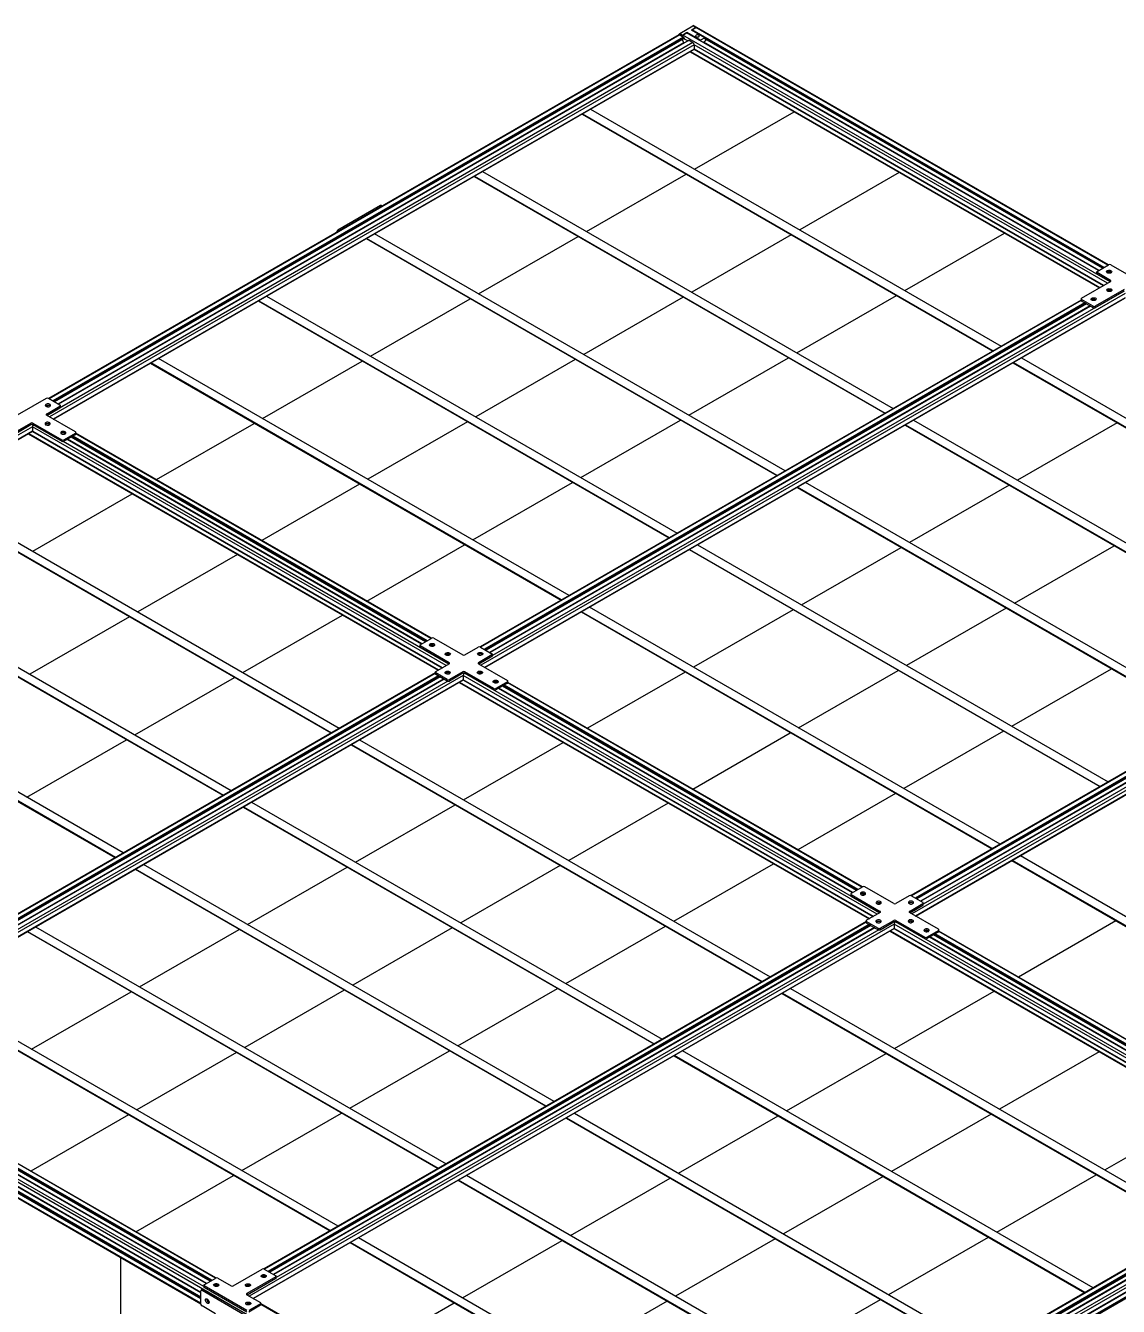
# Model space of a CAD drawing. Header units: millimetres. Extents: x 0 to 1189, y 0 to 841.
# Drawn here: x 697.5 to 844.5, y 277.8 to 450.1 of the extents above; entities that cross this region are included whole.
import ezdxf

# ---------------------------------------------------------------- set-up
doc = ezdxf.new("R2010")
doc.units = ezdxf.units.MM

msp = doc.modelspace()

# ---------------------------------------------------------------- linework, layer by layer
at = {"color": 7, "linetype": 'Continuous', "lineweight": 25}
for p, q in [((785.4908, 449.0578), (787.2586, 450.0784)), ((787.0676, 449.4946), (787.6687, 449.8416)), ((787.6687, 449.8416), (787.1666, 449.5518)), ((787.6687, 449.8416), (787.2586, 450.0784)), ((787.7937, 449.854), (787.3835, 450.0907)), ((843.1295, 417.9093), (787.7937, 449.854)), ((785.3658, 448.8661), (700.6001, 399.9319)), ((786.0848, 448.3639), (701.3946, 399.4733)), ((786.6687, 448.1036), (701.912, 399.1746)), ((786.7465, 448.124), (701.9332, 399.1624)), ((785.4908, 449.0578), (785.9009, 448.8211)), ((785.4908, 448.8537), (785.9928, 448.5639)), ((785.808, 448.2041), (786.0545, 447.7771)), ((785.9009, 448.8211), (786.5019, 449.1681)), ((786.403, 449.1109), (785.9009, 448.8211)), ((786.007, 448.5394), (786.007, 448.5068)), ((786.0211, 448.4823), (786.0706, 448.4537)), ((786.0848, 448.4292), (786.0848, 448.3639)), ((841.7965, 417.1397), (786.413, 449.1119)), ((786.4807, 449.0905), (786.4654, 449.0816)), ((841.8177, 417.1519), (786.4907, 449.0915)), ((786.5019, 449.1681), (786.5019, 449.085)), ((788.2839, 448.1394), (786.5019, 449.1681)), ((786.6787, 448.1026), (786.6941, 448.0938)), ((786.7565, 448.1231), (787.2586, 447.8332)), ((788.8495, 448.4659), (787.0676, 449.4946)), ((787.1383, 449.4701), (787.1242, 449.462)), ((787.1525, 449.5273), (787.1525, 449.4946)), ((788.8495, 448.4659), (788.2839, 448.1394)), ((788.2839, 448.1394), (788.2839, 448.0563)), ((788.6363, 447.8529), (788.9556, 448.0373)), ((788.8495, 448.3026), (788.8495, 448.4659)), ((842.335, 417.4506), (788.8495, 448.3271)), ((788.8708, 448.3149), (788.8495, 448.3026)), ((788.9556, 448.0373), (789.0546, 448.2087)), ((701.2167, 397.1676), (787.4312, 446.9381)), ((701.238, 397.1553), (787.3746, 446.881)), ((786.0545, 447.7771), (701.8878, 399.1886)), ((786.0545, 447.7771), (786.0788, 447.7631)), ((786.8755, 446.5928), (841.9319, 414.8095)), ((786.9462, 446.6337), (842.0026, 414.8503)), ((787.3788, 446.9079), (787.3788, 446.8901)), ((787.4141, 446.9283), (842.4917, 415.1326)), ((787.4341, 446.9413), (842.5129, 415.1449)), ((787.4353, 447.527), (787.4353, 446.9473)), ((841.8419, 417.1659), (788.6605, 447.8669)), ((772.3515, 438.2083), (827.5822, 406.3243)), ((772.4222, 438.2492), (827.6529, 406.3652)), ((773.4829, 438.8615), (828.7136, 406.9775)), ((787.4778, 430.7824), (800.8704, 438.5138)), ((757.8275, 429.8238), (813.0582, 397.9398)), ((757.8983, 429.8646), (813.129, 397.9806)), ((758.9589, 430.4769), (814.1896, 398.5929)), ((772.9538, 422.3979), (786.3464, 430.1293)), ((815.0125, 430.3497), (801.6199, 422.6183)), ((745.214, 425.8882), (739.4864, 422.5817)), ((745.4468, 425.8214), (745.314, 425.8981)), ((739.345, 422.3368), (739.345, 422.2989)), ((815.762, 414.4542), (829.1546, 422.1856)), ((743.3036, 421.4393), (798.5343, 389.5553)), ((798.605, 389.5961), (743.3743, 421.4801)), ((799.6656, 390.2084), (744.4349, 422.0924)), ((758.4298, 414.0134), (771.8224, 421.7447)), ((800.4885, 421.9652), (787.0959, 414.2338)), ((841.6068, 417.0302), (843.1624, 417.9282)), ((843.4453, 417.9282), (849.1728, 414.6218)), ((839.5208, 413.4176), (843.4099, 415.6627)), ((841.5482, 416.9485), (841.5482, 416.7444)), ((843.4099, 415.826), (841.6068, 416.8669)), ((841.6068, 416.8669), (841.6068, 416.6628)), ((843.3745, 415.6423), (841.6068, 416.6628)), ((843.4224, 416.8229), (843.1523, 416.9788)), ((729.911, 413.7079), (785.1417, 381.8239)), ((785.9646, 413.5807), (772.572, 405.8493)), ((801.2381, 406.0697), (814.6307, 413.8011)), ((845.2484, 414.6014), (841.3593, 412.3562)), ((845.2484, 414.3972), (841.3593, 412.1521)), ((843.3493, 414.5092), (843.0792, 414.3532)), ((728.7796, 413.0548), (784.0103, 381.1708)), ((728.8503, 413.0956), (784.081, 381.2116)), ((743.9059, 405.6289), (757.2984, 413.3602)), ((839.4622, 413.1825), (758.6251, 366.5162)), ((759.249, 363.7561), (845.3857, 413.4817)), ((759.2702, 363.7438), (845.3291, 413.4246)), ((840.1714, 412.6746), (759.4269, 366.0618)), ((840.6645, 412.3899), (759.92, 365.7771)), ((840.6888, 412.3759), (759.9443, 365.7631)), ((840.71, 412.3637), (759.9655, 365.7509)), ((839.4622, 413.3359), (839.4622, 413.1318)), ((841.0764, 412.3562), (839.5208, 413.2543)), ((839.5208, 413.2543), (839.5208, 413.0502)), ((841.0764, 412.1521), (839.5208, 413.0502)), ((841.228, 413.2846), (840.9578, 413.1286)), ((841.0764, 412.1521), (841.0764, 412.3562)), ((841.3593, 412.3562), (841.3593, 412.1521)), ((770.6177, 373.4394), (715.387, 405.3234)), ((729.3819, 397.2443), (742.7745, 404.9757)), ((771.4406, 405.1961), (758.048, 397.4648)), ((786.7141, 397.6852), (800.1067, 405.4166)), ((831.4374, 405.4051), (886.6681, 373.5211)), ((714.2556, 404.6703), (769.4863, 372.7863)), ((769.557, 372.8271), (714.3263, 404.7111)), ((830.306, 404.7519), (885.5367, 372.8679)), ((830.3767, 404.7927), (885.6074, 372.9087)), ((700.2844, 399.9509), (694.5569, 396.6445)), ((702.1229, 399.0529), (700.5673, 399.9509)), ((700.5774, 399.0015), (700.3072, 398.8456)), ((700.3198, 397.8487), (702.1229, 398.8896)), ((700.3552, 397.665), (702.1229, 398.6855)), ((702.1229, 398.6855), (702.1229, 398.8896)), ((702.1815, 398.7671), (702.1815, 398.9712)), ((696.3953, 395.5831), (698.1985, 396.6241)), ((696.3953, 395.379), (698.1985, 396.4199)), ((698.1985, 396.4199), (698.1985, 396.6241)), ((698.4813, 396.6241), (702.3704, 394.3789)), ((698.4813, 396.6241), (698.4813, 396.4199)), ((698.4813, 396.4199), (702.3704, 394.1748)), ((704.2089, 395.4403), (700.3198, 397.6854)), ((700.7254, 396.4143), (700.5166, 396.5349)), ((715.1292, 389.0165), (728.2505, 396.5912)), ((756.9166, 396.8116), (743.524, 389.0803)), ((772.1901, 389.3007), (785.5827, 397.0321)), ((815.782, 396.3674), (871.0127, 364.4834)), ((815.8527, 396.4082), (871.0834, 364.5242)), ((816.9134, 397.0205), (872.1441, 365.1365)), ((844.3009, 396.6728), (830.9083, 388.9415)), ((612.0884, 345.7149), (698.4119, 395.5484)), ((612.1096, 345.7026), (698.4318, 395.5354)), ((697.8507, 395.1999), (752.9849, 363.3717)), ((697.9215, 395.2408), (753.0556, 363.4125)), ((698.4106, 396.1342), (698.4106, 395.5544)), ((698.4147, 395.5453), (753.566, 363.7071)), ((698.4672, 395.515), (698.4672, 395.4972)), ((698.4713, 395.4881), (753.5448, 363.6949)), ((702.8467, 395.1897), (702.6379, 395.3103)), ((702.6532, 394.3789), (704.2089, 395.277)), ((702.6532, 394.1748), (704.2089, 395.0729)), ((751.3021, 367.217), (703.629, 394.7381)), ((704.2089, 395.0729), (704.2089, 395.277)), ((704.2674, 395.1545), (704.2674, 395.3586)), ((752.0966, 367.6757), (704.2674, 395.2869)), ((702.3704, 394.1748), (702.3704, 394.3789)), ((702.6532, 394.3789), (702.6532, 394.1748)), ((750.7635, 366.9061), (703.0904, 394.4272)), ((750.7847, 366.9183), (703.1116, 394.4394)), ((750.809, 366.9323), (703.1359, 394.4534)), ((742.3926, 388.4271), (729.2714, 380.8524)), ((757.6662, 380.9162), (771.0587, 388.6476)), ((801.258, 387.9829), (856.4887, 356.0989)), ((856.5595, 356.1397), (801.3288, 388.0237)), ((857.6201, 356.752), (802.3894, 388.636)), ((829.7769, 388.2883), (816.3843, 380.557)), ((683.3268, 386.8154), (738.5575, 354.9314)), ((683.3975, 386.8563), (738.6282, 354.9723)), ((684.4582, 387.4686), (739.6888, 355.5846)), ((698.453, 379.3895), (711.8456, 387.1209)), ((743.4135, 372.6883), (756.5348, 380.263)), ((786.7341, 379.5984), (841.9648, 347.7144)), ((786.8048, 379.6392), (842.0355, 347.7552)), ((787.8654, 380.2515), (843.0961, 348.3675)), ((801.8603, 372.1724), (815.2529, 379.9038)), ((897.4167, 379.7261), (816.5795, 333.0598)), ((817.2035, 330.2997), (903.3401, 380.0253)), ((817.2247, 330.2874), (903.2836, 379.9682)), ((898.1258, 379.2182), (817.3813, 332.6054)), ((830.5264, 372.3929), (843.919, 380.1243)), ((668.8028, 378.4309), (724.0335, 346.5469)), ((668.8735, 378.4718), (724.1042, 346.5877)), ((669.9342, 379.0841), (725.1649, 347.2001)), ((725.9878, 378.9568), (712.5952, 371.2254)), ((898.619, 378.9335), (817.8745, 332.3207)), ((898.6432, 378.9195), (817.8987, 332.3067)), ((898.6644, 378.9073), (817.9199, 332.2945)), ((710.6409, 338.8155), (655.4102, 370.6995)), ((711.4638, 370.5723), (698.0712, 362.8409)), ((726.7373, 363.0613), (740.1299, 370.7927)), ((772.2101, 371.2139), (827.4408, 339.3299)), ((827.5115, 339.3707), (772.2808, 371.2547)), ((828.5722, 339.983), (773.3415, 371.867)), ((800.7289, 371.5193), (787.3364, 363.7879)), ((829.3951, 371.7397), (816.0025, 364.0084)), ((654.2788, 370.0464), (709.5095, 338.1624)), ((709.5802, 338.2032), (654.3495, 370.0872)), ((750.5809, 366.8007), (752.1366, 367.6987)), ((752.4194, 367.6987), (756.3085, 365.4536)), ((750.5223, 366.719), (750.5223, 366.5149)), ((754.47, 364.3923), (750.5809, 366.6374)), ((750.5809, 366.6374), (750.5809, 366.4333)), ((754.4346, 364.2086), (750.5809, 366.4333)), ((752.3562, 366.6085), (752.0758, 366.7704)), ((754.4775, 365.3839), (754.1971, 365.5458)), ((756.5913, 365.4536), (758.3945, 366.4945)), ((758.5755, 365.5703), (758.3678, 365.4504)), ((760.2329, 365.4332), (758.4298, 364.3923)), ((758.6773, 366.4945), (760.2329, 365.5965)), ((760.2329, 365.2291), (760.2329, 365.4332)), ((760.2915, 365.3107), (760.2915, 365.5148)), ((752.6669, 363.1881), (754.47, 364.229)), ((754.4276, 364.2126), (754.4205, 364.2085)), ((758.4298, 364.229), (762.3189, 361.9839)), ((760.2329, 365.2291), (758.4652, 364.2086)), ((670.1465, 312.3183), (756.3663, 362.092)), ((670.1677, 312.306), (756.3863, 362.079)), ((752.6083, 363.0428), (671.6107, 316.2839)), ((753.2397, 362.49), (672.4103, 315.8282)), ((753.7328, 362.2053), (672.9035, 315.5435)), ((753.7571, 362.1913), (672.9277, 315.5295)), ((753.7783, 362.1791), (672.9489, 315.5173)), ((712.2133, 354.6768), (725.6059, 362.4082)), ((752.6083, 363.1064), (752.6083, 362.9023)), ((754.2225, 362.1267), (752.6669, 363.0248)), ((752.6669, 363.0248), (752.6669, 362.8207)), ((754.2225, 361.9226), (752.6669, 362.8207)), ((754.1914, 363.0394), (753.9838, 362.9196)), ((754.2225, 361.9226), (754.2225, 362.1267)), ((756.3085, 363.1677), (754.5054, 362.1267)), ((756.3085, 362.9635), (754.5054, 361.9226)), ((754.5054, 362.1267), (754.5054, 361.9226)), ((756.3085, 362.9635), (756.3085, 363.1677)), ((756.3651, 362.6777), (756.3651, 362.098)), ((756.3692, 362.0888), (811.5205, 330.2507)), ((756.4216, 362.0586), (756.4216, 362.0408)), ((756.4258, 362.0317), (811.4992, 330.2385)), ((756.5424, 362.9843), (756.5418, 362.9839)), ((812.375, 330.7521), (756.5418, 362.9839)), ((760.4804, 360.9225), (756.5913, 363.1677)), ((756.5913, 363.1677), (756.5913, 362.9635)), ((760.4804, 360.7184), (756.5913, 362.9635)), ((758.7909, 362.8938), (758.5104, 363.0557)), ((762.3775, 361.6981), (762.3775, 361.9022)), ((786.205, 363.1348), (773.0837, 355.5601)), ((801.4785, 355.6239), (814.8711, 363.3552)), ((830.1446, 355.8443), (843.5372, 363.5757)), ((755.8052, 361.7435), (810.9394, 329.9153)), ((755.8759, 361.7844), (811.0101, 329.9561)), ((760.4804, 360.7184), (760.4804, 360.9225)), ((760.9122, 361.6692), (760.6317, 361.8311)), ((762.3189, 361.8206), (760.7633, 360.9225)), ((762.3189, 361.6165), (760.7633, 360.7184)), ((760.7633, 360.9225), (760.7633, 360.7184)), ((808.718, 333.4497), (761.1227, 360.9259)), ((808.7392, 333.4619), (761.1439, 360.9381)), ((808.7635, 333.4759), (761.1681, 360.9521)), ((809.2566, 333.7606), (761.6613, 361.2368)), ((762.3189, 361.6165), (762.3189, 361.8206)), ((810.0511, 334.2193), (762.3775, 361.7406)), ((787.2259, 347.396), (800.3471, 354.9707)), ((829.0132, 355.1912), (815.6206, 347.4598)), ((697.6894, 346.2923), (711.0819, 354.0237)), ((741.2812, 353.359), (796.5119, 321.475)), ((741.352, 353.3999), (796.5827, 321.5159)), ((742.4126, 354.0122), (797.6433, 322.1282)), ((756.4075, 345.9331), (769.8001, 353.6645)), ((961.2987, 347.1578), (785.3706, 245.5967)), ((961.2987, 346.5781), (785.3706, 245.0169)), ((785.3706, 245.0102), (961.2946, 346.5689)), ((785.3706, 244.9856), (961.238, 346.5118)), ((814.4892, 346.8066), (801.368, 339.2319)), ((782.8391, 244.6088), (607.6746, 345.7291)), ((726.7573, 344.9745), (781.988, 313.0905)), ((726.828, 345.0153), (782.0587, 313.1313)), ((727.8886, 345.6277), (783.1193, 313.7437)), ((741.8835, 337.5486), (755.2761, 345.28)), ((783.9422, 345.5004), (770.5496, 337.769)), ((961.2987, 345.6962), (785.3706, 244.1351)), ((959.1209, 345.2613), (787.0909, 245.9505)), ((959.4108, 344.8594), (787.1383, 245.4087)), ((830.1646, 337.7575), (885.3953, 305.8735)), ((885.466, 305.9143), (830.2353, 337.7983)), ((886.5266, 306.5266), (831.2959, 338.4106)), ((712.2333, 336.59), (767.464, 304.706)), ((767.5347, 304.7468), (712.304, 336.6308)), ((768.5954, 305.3591), (713.3647, 337.2431)), ((727.3596, 329.1641), (740.7521, 336.8954)), ((769.4183, 337.1159), (756.0257, 329.3845)), ((784.6918, 329.6049), (798.0844, 337.3363)), ((808.4768, 333.2626), (808.4768, 333.0585)), ((810.091, 334.2423), (808.5354, 333.3443)), ((808.5354, 333.181), (812.4245, 330.9359)), ((808.5354, 333.181), (808.5354, 332.9769)), ((808.5354, 332.9769), (812.3891, 330.7522)), ((809.8789, 333.2626), (809.8243, 333.2218)), ((810.3107, 333.1521), (810.0302, 333.314)), ((814.263, 331.9972), (810.3739, 334.2423)), ((816.3489, 333.0381), (814.5458, 331.9972)), ((818.1874, 332.1401), (816.6318, 333.0381)), ((812.0002, 332.038), (811.9456, 331.9972)), ((812.432, 331.9275), (812.1515, 332.0894)), ((816.53, 332.1139), (816.3223, 331.994)), ((816.3843, 330.9359), (818.1874, 331.9768)), ((816.4197, 330.7522), (818.1874, 331.7727)), ((818.1874, 331.7727), (818.1874, 331.9768)), ((818.246, 331.8543), (818.246, 332.0584)), ((810.5628, 329.5864), (729.5652, 282.8275)), ((810.5628, 329.65), (810.5628, 329.4459)), ((812.4245, 330.7726), (810.6214, 329.7317)), ((810.6214, 329.5684), (812.177, 328.6703)), ((810.6214, 329.5684), (810.6214, 329.3642)), ((810.6214, 329.3642), (812.177, 328.4662)), ((812.1459, 329.583), (811.9382, 329.4632)), ((812.3821, 330.7562), (812.375, 330.7521)), ((812.4598, 328.6703), (814.263, 329.7113)), ((812.4598, 328.4662), (814.263, 329.5071)), ((814.263, 329.5071), (814.263, 329.7113)), ((814.3195, 329.2213), (814.3195, 328.6416)), ((814.4969, 329.5279), (814.4963, 329.5275)), ((814.5458, 329.7113), (818.4349, 327.4661)), ((814.5458, 329.7113), (814.5458, 329.5071)), ((814.5458, 329.5071), (818.4349, 327.262)), ((820.2734, 328.5275), (816.3843, 330.7726)), ((816.7454, 329.4374), (816.4649, 329.5993)), ((844.1594, 329.6784), (831.0382, 322.1037)), ((697.7093, 328.2055), (752.94, 296.3215)), ((697.78, 328.2463), (753.0107, 296.3623)), ((698.8407, 328.8586), (754.0714, 296.9746)), ((712.8356, 320.7796), (726.2282, 328.5109)), ((728.1009, 278.8619), (814.3208, 328.6356)), ((728.1222, 278.8496), (814.3408, 328.6226)), ((811.1941, 329.0336), (730.3648, 282.3718)), ((811.6873, 328.7489), (730.8579, 282.0871)), ((811.7115, 328.7349), (730.8822, 282.0731)), ((811.7327, 328.7227), (730.9034, 282.0609)), ((754.8943, 328.7314), (741.5017, 321)), ((770.1678, 321.2204), (783.5604, 328.9518)), ((812.177, 328.4662), (812.177, 328.6703)), ((812.4598, 328.6703), (812.4598, 328.4662)), ((813.7597, 328.2871), (868.8868, 296.4629)), ((813.8304, 328.328), (868.9575, 296.5038)), ((814.3237, 328.6324), (869.4679, 296.7984)), ((814.3761, 328.6022), (814.3761, 328.5844)), ((814.3802, 328.5753), (869.4466, 296.7861)), ((818.4349, 327.262), (818.4349, 327.4661)), ((818.8667, 328.2128), (818.5862, 328.3747)), ((818.7177, 327.4661), (820.2734, 328.3642)), ((818.7177, 327.262), (820.2734, 328.16)), ((818.7177, 327.4661), (818.7177, 327.262)), ((866.6654, 299.9974), (819.0771, 327.4695)), ((866.6866, 300.0096), (819.0983, 327.4817)), ((866.7109, 300.0236), (819.1226, 327.4957)), ((867.204, 300.3083), (819.6157, 327.7804)), ((820.2734, 328.16), (820.2734, 328.3642)), ((820.3319, 328.2417), (820.3319, 328.4458)), ((867.9985, 300.7669), (820.3319, 328.2842)), ((755.6438, 312.8359), (769.0364, 320.5673)), ((800.3671, 320.5558), (855.5978, 288.6718)), ((683.1853, 319.821), (738.416, 287.937)), ((738.4868, 287.9778), (683.2561, 319.8618)), ((739.5474, 288.5901), (684.3167, 320.4741)), ((698.3116, 312.395), (711.7042, 320.1264)), ((740.3703, 320.3469), (726.9777, 312.6155)), ((799.2357, 319.9026), (854.4664, 288.0186)), ((799.3064, 319.9435), (854.5371, 288.0595)), ((814.362, 312.4767), (827.7546, 320.2081)), ((725.8463, 311.9623), (712.4537, 304.231)), ((741.1199, 304.4514), (754.5124, 312.1828)), ((841.0738, 280.2872), (785.8431, 312.1712)), ((841.8967, 312.044), (828.5041, 304.3126)), ((721.7721, 280.8567), (670.0049, 310.7413)), ((721.7934, 280.8689), (670.0261, 310.7535)), ((721.8176, 280.8829), (670.0503, 310.7675)), ((722.3107, 281.1676), (670.5435, 311.0522)), ((723.1104, 281.6233), (671.1819, 311.6009)), ((784.7117, 311.5181), (839.9424, 279.6341)), ((840.0132, 279.6749), (784.7825, 311.5589)), ((799.838, 304.0922), (813.2306, 311.8236)), ((669.3202, 309.5554), (721.0875, 279.6708)), ((669.3202, 309.5309), (721.0875, 279.6463)), ((721.0875, 279.618), (669.3202, 309.5026)), ((721.0875, 279.0488), (669.3202, 308.9334)), ((669.2348, 308.0653), (721.0875, 278.1313)), ((711.3224, 303.5778), (698.2011, 296.0031)), ((726.5959, 296.0669), (739.9885, 303.7983)), ((771.3191, 303.7867), (826.5498, 271.9027)), ((785.314, 295.7077), (798.7066, 303.439)), ((827.3727, 303.6595), (813.9801, 295.9281)), ((842.6462, 296.1485), (856.0388, 303.8799)), ((770.1878, 303.1336), (825.4185, 271.2496)), ((770.2585, 303.1744), (825.4892, 271.2904)), ((712.3432, 287.839), (725.4645, 295.4137)), ((755.6638, 294.7491), (810.8945, 262.8651)), ((810.9652, 262.9059), (755.7345, 294.7899)), ((812.0259, 263.5182), (756.7952, 295.4022)), ((770.7901, 287.3232), (784.1826, 295.0545)), ((868.5031, 296.1218), (783.301, 246.9357)), ((869.1415, 295.5731), (784.0437, 246.4472)), ((869.6347, 295.2884), (784.5369, 246.1625)), ((869.6589, 295.2744), (784.604, 246.1732)), ((869.6801, 295.2622), (784.6818, 246.1937)), ((812.8488, 295.275), (799.4562, 287.5436)), ((828.1223, 287.764), (841.5149, 295.4954)), ((741.1398, 286.3646), (796.3705, 254.4806)), ((796.4412, 254.5214), (741.2105, 286.4054)), ((797.5019, 255.1337), (742.2712, 287.0177)), ((756.2661, 278.9386), (769.6587, 286.67)), ((798.3248, 286.8904), (784.9322, 279.1591)), ((813.5983, 279.3795), (826.9909, 287.1109)), ((710.3112, 269.1838), (710.3112, 284.3524)), ((725.4362, 280.5635), (729.3253, 282.8086)), ((729.6081, 282.8086), (731.1638, 281.9106)), ((721.5118, 280.7064), (723.0674, 281.6044)), ((723.3502, 281.6044), (725.1534, 280.5635)), ((731.1638, 281.7473), (727.2747, 279.5022)), ((731.1638, 281.5431), (727.3101, 279.3184)), ((729.482, 281.8622), (729.2732, 281.7417)), ((729.7814, 281.8064), (729.8337, 281.7677)), ((731.1638, 281.5431), (731.1638, 281.7473)), ((731.2223, 281.6248), (731.2223, 281.8289)), ((721.0875, 278.0935), (721.0875, 279.8899)), ((721.3057, 280.0835), (721.1289, 279.9814)), ((721.4057, 280.0736), (721.2289, 279.9715)), ((721.2289, 279.9715), (726.9565, 276.6651)), ((721.4057, 280.0736), (727.1333, 276.7671)), ((721.4532, 280.6247), (721.4532, 280.4206)), ((727.2393, 277.2366), (721.5118, 280.5431)), ((721.5118, 280.5431), (721.5118, 280.3389)), ((727.2393, 277.0325), (721.5118, 280.3389)), ((723.4023, 280.5375), (723.1935, 280.658)), ((723.3821, 280.6022), (723.4344, 280.5635)), ((727.3607, 280.6376), (727.1519, 280.517)), ((727.2747, 279.3389), (729.0778, 278.298)), ((727.6601, 280.5818), (727.7124, 280.5431)), ((723.032, 276.8076), (721.2289, 277.8485)), ((722.1749, 278.421), (721.9047, 278.577)), ((727.7157, 278.0474), (727.5069, 278.1679)), ((729.0778, 278.1347), (727.5222, 277.2366)), ((729.0778, 277.9305), (727.5222, 277.0325)), ((727.6954, 278.1122), (727.7477, 278.0734)), ((729.0778, 277.9305), (729.0778, 278.1347)), ((729.1364, 278.0122), (729.1364, 278.2163)), ((784.9087, 245.9479), (729.1364, 278.1445)), ((742.0134, 270.7108), (755.1347, 278.2855)), ((783.8008, 278.5059), (770.4082, 270.7746)), ((799.0743, 270.995), (812.4669, 278.7264))]:
    msp.add_line(p, q, dxfattribs=at)
at = {"color": 8, "linetype": 'Continuous', "lineweight": 25}
for p, q in [((843.0563, 417.867), (787.6687, 449.8416)), ((785.4908, 448.8537), (700.6734, 399.8897)), ((785.9928, 448.5639), (701.1754, 399.5999)), ((786.007, 448.5394), (701.2037, 399.5835)), ((786.007, 448.5068), (701.232, 399.5672)), ((786.0211, 448.4823), (701.2603, 399.5509)), ((786.0706, 448.4537), (701.3098, 399.5223)), ((786.0848, 448.4292), (701.338, 399.506)), ((786.6787, 448.1026), (701.9179, 399.1712)), ((786.7565, 448.1231), (701.9391, 399.159)), ((843.3745, 415.6423), (785.9009, 448.8211)), ((786.5526, 448.0366), (786.0352, 448.3353)), ((841.7906, 417.1363), (786.403, 449.1109)), ((841.8118, 417.1485), (786.4807, 449.0905)), ((842.4694, 417.5282), (787.1383, 449.4701)), ((842.526, 417.5608), (787.1525, 449.5273)), ((842.4977, 417.5445), (787.1525, 449.4946)), ((842.5543, 417.5772), (787.1666, 449.5518)), ((842.4199, 417.4996), (788.8495, 448.4251)), ((842.3916, 417.4833), (788.8495, 448.3925)), ((787.2586, 447.8332), (700.3552, 397.665)), ((787.4353, 447.527), (700.7087, 397.4608)), ((787.4353, 446.9473), (701.2109, 397.171)), ((787.3788, 446.8901), (701.2321, 397.1587)), ((842.4976, 415.136), (787.42, 446.9317)), ((843.0209, 415.4382), (787.4353, 447.527)), ((842.5188, 415.1483), (787.4353, 446.9473)), ((745.3882, 425.7876), (745.214, 425.8882)), ((739.3778, 422.3178), (739.345, 422.3368)), ((739.4864, 422.5817), (739.6607, 422.4811)), ((843.484, 416.8527), (843.2566, 416.9839)), ((843.5098, 416.8704), (843.3248, 416.9772)), ((843.4099, 415.6627), (843.4099, 415.826)), ((845.3898, 414.0706), (758.741, 364.0493)), ((845.213, 414.3768), (760.2915, 365.3527)), ((843.1768, 414.5076), (842.9918, 414.4008)), ((843.245, 414.5143), (843.0176, 414.383)), ((839.469, 413.1019), (758.7056, 366.4782)), ((839.9521, 412.8012), (759.2077, 366.1884)), ((839.9804, 412.7848), (759.2359, 366.172)), ((845.3898, 413.4909), (759.2431, 363.7595)), ((840.0087, 412.7685), (759.2642, 366.1557)), ((845.3332, 413.4337), (759.2643, 363.7472)), ((840.037, 412.7522), (759.2925, 366.1394)), ((840.0865, 412.7236), (759.342, 366.1108)), ((840.1148, 412.7073), (759.3703, 366.0945)), ((840.6946, 412.3725), (759.9501, 365.7597)), ((840.7158, 412.3603), (759.9713, 365.7475)), ((841.0555, 413.283), (840.8705, 413.1762)), ((841.1237, 413.2897), (840.8963, 413.1584)), ((700.4049, 398.9999), (700.2198, 398.8931)), ((700.4731, 399.0066), (700.2457, 398.8753)), ((698.1985, 396.4199), (611.3304, 346.2721)), ((700.3198, 397.8487), (700.3198, 397.6854)), ((698.4106, 396.1342), (611.5804, 346.0082)), ((698.4106, 395.5544), (612.0825, 345.7183)), ((698.426, 395.5388), (612.1038, 345.706)), ((754.074, 364.0004), (698.4106, 396.1342)), ((753.5718, 363.7105), (698.4106, 395.5544)), ((753.5506, 363.6982), (698.4672, 395.4972)), ((751.3587, 367.2497), (703.6856, 394.7708)), ((751.387, 367.266), (703.7139, 394.7871)), ((751.4365, 367.2946), (703.7634, 394.8157)), ((751.4648, 367.3109), (703.7917, 394.832)), ((751.4931, 367.3272), (703.8199, 394.8483)), ((751.5213, 367.3436), (703.8482, 394.8647)), ((752.0234, 367.6334), (704.2674, 395.2023)), ((754.4205, 364.2085), (702.5636, 394.1449)), ((750.7577, 366.9027), (703.0846, 394.4238)), ((750.7789, 366.915), (703.1058, 394.4361)), ((903.1675, 380.9204), (818.246, 331.8963)), ((897.4235, 379.6455), (816.6601, 333.0218)), ((903.3443, 380.6142), (816.6955, 330.5929)), ((897.9066, 379.3448), (817.1621, 332.7319)), ((897.9349, 379.3284), (817.1904, 332.7156)), ((903.3443, 380.0345), (817.1976, 330.3031)), ((897.9632, 379.3121), (817.2187, 332.6993)), ((903.2877, 379.9773), (817.2188, 330.2908)), ((897.9915, 379.2958), (817.247, 332.683)), ((898.041, 379.2672), (817.2965, 332.6544)), ((898.0693, 379.2509), (817.3248, 332.6381)), ((898.6491, 378.9161), (817.9046, 332.3033)), ((898.6703, 378.9039), (817.9258, 332.2911)), ((752.4194, 366.6374), (752.1755, 366.7782)), ((752.446, 366.6546), (752.2384, 366.7745)), ((754.5407, 365.4128), (754.2968, 365.5536)), ((754.5673, 365.43), (754.3597, 365.5499)), ((754.47, 364.229), (754.47, 364.3923)), ((758.4298, 364.3923), (758.4298, 364.229)), ((756.3651, 362.6777), (669.6385, 312.6116)), ((756.3651, 362.098), (670.1406, 312.3217)), ((756.3804, 362.0824), (670.1618, 312.3094)), ((752.6083, 362.9583), (671.689, 316.2446)), ((753.0204, 362.6166), (672.1911, 315.9548)), ((753.0487, 362.6002), (672.2194, 315.9384)), ((753.077, 362.5839), (672.2477, 315.9221)), ((753.1053, 362.5676), (672.276, 315.9058)), ((753.1548, 362.539), (672.3255, 315.8772)), ((753.1831, 362.5227), (672.3537, 315.8609)), ((753.7629, 362.1879), (672.9336, 315.5261)), ((753.7841, 362.1757), (672.9548, 315.5139)), ((754.3013, 361.8946), (673.2679, 315.115)), ((812.0284, 330.544), (756.3651, 362.6777)), ((811.5263, 330.2541), (756.3651, 362.098)), ((811.5051, 330.2418), (756.4216, 362.0408)), ((758.854, 362.9227), (758.6101, 363.0635)), ((758.8807, 362.94), (758.6731, 363.0598)), ((760.9754, 361.6981), (760.7315, 361.8389)), ((761.002, 361.7154), (760.7944, 361.8352)), ((808.7121, 333.4463), (761.1168, 360.9225)), ((808.7333, 333.4585), (761.138, 360.9347)), ((809.3132, 333.7933), (761.7178, 361.2695)), ((809.3415, 333.8096), (761.7461, 361.2858)), ((809.391, 333.8382), (761.7956, 361.3144)), ((809.4192, 333.8545), (761.8239, 361.3307)), ((809.4475, 333.8708), (761.8522, 361.347)), ((809.4758, 333.8872), (761.8805, 361.3634)), ((809.9779, 334.177), (762.3674, 361.6619)), ((961.2422, 346.5209), (785.3706, 244.9924)), ((961.2422, 345.7615), (785.3706, 244.233)), ((961.2563, 345.737), (785.3706, 244.2004)), ((961.2846, 345.7207), (785.3706, 244.1677)), ((959.4673, 344.8268), (787.1383, 245.3434)), ((959.4956, 344.8104), (787.1383, 245.3107)), ((810.3738, 333.181), (810.1299, 333.3218)), ((810.4005, 333.1982), (810.1929, 333.3181)), ((812.4952, 331.9564), (812.2513, 332.0972)), ((812.5218, 331.9736), (812.3142, 332.0935)), ((812.4245, 330.7726), (812.4245, 330.9359)), ((816.3843, 330.9359), (816.3843, 330.7726)), ((814.3195, 329.2213), (727.5929, 279.1551)), ((810.5628, 329.5019), (729.6435, 282.7882)), ((810.9749, 329.1601), (730.1456, 282.4984)), ((811.0032, 329.1438), (730.1739, 282.482)), ((811.0315, 329.1275), (730.2021, 282.4657)), ((869.9758, 297.0916), (814.3195, 329.2213)), ((870.3294, 297.2958), (814.4963, 329.5275)), ((816.8085, 329.4663), (816.5646, 329.6071)), ((816.8352, 329.4836), (816.6275, 329.6034)), ((814.3195, 328.6416), (728.0951, 278.8653)), ((814.3349, 328.626), (728.1163, 278.853)), ((811.0598, 329.1112), (730.2304, 282.4494)), ((811.1093, 329.0826), (730.2799, 282.4208)), ((811.1376, 329.0663), (730.3082, 282.4045)), ((811.7174, 328.7315), (730.888, 282.0697)), ((811.7386, 328.7193), (730.9092, 282.0575)), ((812.2558, 328.4382), (731.2223, 281.6586)), ((869.4737, 296.8018), (814.3195, 328.6416)), ((869.4525, 296.7895), (814.3761, 328.5844)), ((818.9298, 328.2417), (818.6859, 328.3825)), ((818.9565, 328.259), (818.7489, 328.3788)), ((866.6595, 299.994), (819.0713, 327.4661)), ((866.6807, 300.0062), (819.0925, 327.4783)), ((867.2606, 300.3409), (819.6723, 327.8131)), ((867.2889, 300.3573), (819.7006, 327.8294)), ((867.3384, 300.3859), (819.7501, 327.858)), ((867.3666, 300.4022), (819.7784, 327.8743)), ((867.3949, 300.4185), (819.8067, 327.8906)), ((867.4232, 300.4348), (819.835, 327.907)), ((867.9253, 300.7247), (820.3219, 328.2055)), ((721.4532, 280.4544), (669.478, 310.459)), ((721.7663, 280.8533), (669.999, 310.7379)), ((721.7875, 280.8655), (670.0202, 310.7501)), ((722.3673, 281.2003), (670.6001, 311.0849)), ((722.3956, 281.2166), (670.6283, 311.1012)), ((722.4451, 281.2452), (670.6778, 311.1298)), ((722.4734, 281.2615), (670.7061, 311.1461)), ((722.5017, 281.2778), (670.7344, 311.1624)), ((722.53, 281.2942), (670.7627, 311.1788)), ((723.032, 281.584), (671.1819, 311.5164)), ((721.0875, 279.6775), (669.3202, 309.5621)), ((721.0875, 279.653), (669.3202, 309.5376)), ((721.0875, 278.9835), (669.3202, 308.8681)), ((721.0875, 278.9508), (669.3202, 308.8354)), ((721.0875, 278.8936), (669.3202, 308.7783)), ((721.0875, 278.861), (669.3202, 308.7456)), ((721.0875, 278.8283), (669.3202, 308.7129)), ((721.0875, 278.7957), (669.3202, 308.6803)), ((721.0875, 278.2159), (669.3013, 308.1115)), ((868.5031, 296.0373), (783.426, 246.9234)), ((868.9223, 295.6997), (783.9281, 246.6335)), ((868.9506, 295.6833), (783.9422, 246.609)), ((868.9789, 295.667), (783.9422, 246.5764)), ((869.0072, 295.6507), (783.9564, 246.5519)), ((869.0567, 295.6221), (784.0059, 246.5233)), ((869.085, 295.6058), (784.02, 246.4988)), ((869.6648, 295.271), (784.614, 246.1723)), ((869.686, 295.2588), (784.6918, 246.1927)), ((870.207, 294.9799), (785.1938, 245.9028)), ((727.2747, 279.5022), (727.2747, 279.3389)), ((722.1799, 278.3528), (721.9525, 278.4841)), ((722.1774, 278.3216), (721.9924, 278.4284)), ((784.7837, 245.9355), (729.1364, 278.06))]:
    msp.add_line(p, q, dxfattribs=at)
at = {"color": 7, "linetype": 'Continuous', "lineweight": 25, "flags": 128}
for points in [[(788.0364, 448.8129), (787.9553, 448.8442), (787.8596, 448.8552), (787.7639, 448.8442), (787.6828, 448.8129), (787.6286, 448.7661), (787.6096, 448.7109), (787.6286, 448.6556), (787.6828, 448.6088), (787.7639, 448.5775), (787.8596, 448.5665), (787.9553, 448.5775), (788.0364, 448.6088), (788.0906, 448.6556), (788.1096, 448.7109), (788.0906, 448.7661), (788.0364, 448.8129)], [(842.9892, 416.8485), (842.9232, 416.9019), (842.8908, 416.9647), (842.8955, 417.0302), (842.9368, 417.0913), (843.0102, 417.1413), (843.1077, 417.1749), (843.2189, 417.1884), (843.3316, 417.1802), (843.4336, 417.1515), (843.5139, 417.1051), (843.5638, 417.0462), (843.5778, 416.9811), (843.5545, 416.917), (843.4964, 416.8606), (843.4097, 416.8183), (843.3039, 416.7944), (843.1905, 416.7917), (843.0816, 416.8104), (842.9892, 416.8485)], [(843.0245, 414.3789), (842.9585, 414.4323), (842.9261, 414.4951), (842.9308, 414.5606), (842.9721, 414.6217), (843.0455, 414.6717), (843.1431, 414.7053), (843.2542, 414.7187), (843.3669, 414.7106), (843.469, 414.6818), (843.5493, 414.6355), (843.5991, 414.5766), (843.6132, 414.5115), (843.5899, 414.4473), (843.5317, 414.391), (843.4451, 414.3486), (843.3393, 414.3248), (843.2258, 414.3221), (843.117, 414.3408), (843.0245, 414.3789)], [(840.9032, 413.1543), (840.8372, 413.2076), (840.8048, 413.2705), (840.8095, 413.336), (840.8508, 413.3971), (840.9242, 413.4471), (841.0217, 413.4807), (841.1329, 413.4941), (841.2456, 413.486), (841.3476, 413.4572), (841.4279, 413.4108), (841.4778, 413.3519), (841.4919, 413.2869), (841.4686, 413.2227), (841.4104, 413.1664), (841.3238, 413.124), (841.218, 413.1002), (841.1045, 413.0975), (840.9956, 413.1162), (840.9032, 413.1543)], [(700.7405, 398.8712), (700.8065, 398.9246), (700.8389, 398.9874), (700.8342, 399.0529), (700.7929, 399.114), (700.7195, 399.164), (700.622, 399.1976), (700.5108, 399.2111), (700.3981, 399.2029), (700.2961, 399.1741), (700.2158, 399.1278), (700.1659, 399.0689), (700.1518, 399.0038), (700.1752, 398.9397), (700.2333, 398.8833), (700.3199, 398.841), (700.4257, 398.8171), (700.5392, 398.8144), (700.6481, 398.8331), (700.7405, 398.8712)], [(700.7051, 396.4016), (700.7711, 396.455), (700.8035, 396.5178), (700.7989, 396.5833), (700.7576, 396.6444), (700.6842, 396.6944), (700.5866, 396.728), (700.4755, 396.7414), (700.3628, 396.7333), (700.2607, 396.7045), (700.1804, 396.6582), (700.1305, 396.5993), (700.1165, 396.5342), (700.1398, 396.47), (700.1979, 396.4137), (700.2846, 396.3713), (700.3904, 396.3475), (700.5039, 396.3448), (700.6127, 396.3635), (700.7051, 396.4016)], [(702.8265, 395.177), (702.8925, 395.2303), (702.9249, 395.2932), (702.9202, 395.3587), (702.8789, 395.4198), (702.8055, 395.4698), (702.7079, 395.5034), (702.5968, 395.5168), (702.4841, 395.5087), (702.382, 395.4799), (702.3017, 395.4335), (702.2519, 395.3746), (702.2378, 395.3096), (702.2611, 395.2454), (702.3193, 395.1891), (702.4059, 395.1467), (702.5117, 395.1229), (702.6252, 395.1202), (702.734, 395.1389), (702.8265, 395.177)], [(751.9244, 366.9231), (752.0182, 366.9618), (752.1286, 366.9808), (752.2437, 366.978), (752.3511, 366.9538), (752.439, 366.9109), (752.498, 366.8537), (752.5216, 366.7886), (752.5074, 366.7226), (752.4568, 366.6629), (752.3753, 366.6158), (752.2718, 366.5866), (752.1574, 366.5784), (752.0447, 366.592), (751.9457, 366.6261), (751.8712, 366.6768), (751.8294, 366.7388), (751.8246, 366.8053), (751.8575, 366.869), (751.9244, 366.9231)], [(754.0457, 365.6985), (754.1395, 365.7372), (754.2499, 365.7562), (754.3651, 365.7534), (754.4724, 365.7292), (754.5603, 365.6862), (754.6193, 365.6291), (754.6429, 365.564), (754.6287, 365.498), (754.5781, 365.4382), (754.4966, 365.3912), (754.3931, 365.362), (754.2788, 365.3538), (754.166, 365.3674), (754.067, 365.4015), (753.9926, 365.4522), (753.9507, 365.5142), (753.9459, 365.5806), (753.9788, 365.6444), (754.0457, 365.6985)], [(758.8894, 365.4332), (758.7957, 365.3945), (758.6852, 365.3756), (758.5701, 365.3783), (758.4628, 365.4025), (758.3749, 365.4455), (758.3159, 365.5026), (758.2922, 365.5677), (758.3065, 365.6337), (758.3571, 365.6935), (758.4386, 365.7405), (758.5421, 365.7697), (758.6564, 365.7779), (758.7692, 365.7643), (758.8681, 365.7302), (758.9426, 365.6795), (758.9845, 365.6175), (758.9893, 365.5511), (758.9564, 365.4873), (758.8894, 365.4332)], [(754.4205, 364.2085), (754.386, 364.1847), (754.3711, 364.1719)], [(754.5054, 362.9023), (754.4116, 362.8637), (754.3012, 362.8447), (754.1861, 362.8474), (754.0787, 362.8716), (753.9908, 362.9146), (753.9318, 362.9718), (753.9082, 363.0368), (753.9224, 363.1029), (753.973, 363.1626), (754.0545, 363.2096), (754.158, 363.2388), (754.2723, 363.2471), (754.3851, 363.2334), (754.4841, 363.1994), (754.5585, 363.1486), (754.6004, 363.0867), (754.6052, 363.0202), (754.5723, 362.9565), (754.5054, 362.9023)], [(758.8541, 362.9227), (758.7603, 362.8841), (758.6499, 362.8651), (758.5348, 362.8679), (758.4274, 362.892), (758.3395, 362.935), (758.2805, 362.9922), (758.2569, 363.0573), (758.2711, 363.1233), (758.3217, 363.183), (758.4032, 363.23), (758.5067, 363.2593), (758.621, 363.2675), (758.7338, 363.2538), (758.8328, 363.2198), (758.9073, 363.169), (758.9491, 363.1071), (758.9539, 363.0406), (758.921, 362.9769), (758.8541, 362.9227)], [(760.9754, 361.6981), (760.8816, 361.6595), (760.7712, 361.6405), (760.6561, 361.6432), (760.5487, 361.6674), (760.4608, 361.7104), (760.4018, 361.7675), (760.3782, 361.8326), (760.3925, 361.8986), (760.4431, 361.9584), (760.5245, 362.0054), (760.628, 362.0346), (760.7424, 362.0429), (760.8551, 362.0292), (760.9541, 361.9952), (761.0286, 361.9444), (761.0705, 361.8825), (761.0752, 361.816), (761.0423, 361.7523), (760.9754, 361.6981)], [(809.8789, 333.4667), (809.8119, 333.4126), (809.7791, 333.3489), (809.7838, 333.2824), (809.8257, 333.2204), (809.9002, 333.1697), (809.9992, 333.1356), (810.1119, 333.122), (810.2263, 333.1302), (810.3298, 333.1594), (810.4112, 333.2065), (810.4618, 333.2662), (810.4761, 333.3322), (810.4524, 333.3973), (810.3935, 333.4544), (810.3055, 333.4974), (810.1982, 333.5216), (810.0831, 333.5244), (809.9727, 333.5054), (809.8789, 333.4667)], [(812.0002, 332.2421), (811.9333, 332.188), (811.9004, 332.1242), (811.9052, 332.0578), (811.947, 331.9958), (812.0215, 331.9451), (812.1205, 331.911), (812.2332, 331.8974), (812.3476, 331.9056), (812.4511, 331.9348), (812.5326, 331.9818), (812.5832, 332.0416), (812.5974, 332.1076), (812.5738, 332.1727), (812.5148, 332.2298), (812.4269, 332.2728), (812.3195, 332.297), (812.2044, 332.2997), (812.094, 332.2808), (812.0002, 332.2421)], [(816.8439, 331.9768), (816.9108, 332.0309), (816.9437, 332.0947), (816.939, 332.1611), (816.8971, 332.2231), (816.8226, 332.2738), (816.7236, 332.3079), (816.6109, 332.3215), (816.4965, 332.3133), (816.393, 332.2841), (816.3116, 332.2371), (816.261, 332.1773), (816.2467, 332.1113), (816.2704, 332.0462), (816.3293, 331.9891), (816.4173, 331.9461), (816.5246, 331.9219), (816.6397, 331.9192), (816.7501, 331.9381), (816.8439, 331.9768)], [(812.4598, 329.4459), (812.5268, 329.5001), (812.5597, 329.5638), (812.5549, 329.6303), (812.513, 329.6922), (812.4386, 329.743), (812.3396, 329.777), (812.2268, 329.7907), (812.1125, 329.7824), (812.009, 329.7532), (811.9275, 329.7062), (811.8769, 329.6464), (811.8626, 329.5804), (811.8863, 329.5153), (811.9453, 329.4582), (812.0332, 329.4152), (812.1405, 329.391), (812.2556, 329.3883), (812.3661, 329.4073), (812.4598, 329.4459)], [(812.375, 330.7521), (812.3405, 330.7283), (812.3256, 330.7155)], [(816.8085, 329.4663), (816.8755, 329.5205), (816.9084, 329.5842), (816.9036, 329.6507), (816.8617, 329.7126), (816.7873, 329.7634), (816.6883, 329.7974), (816.5755, 329.8111), (816.4612, 329.8029), (816.3577, 329.7736), (816.2762, 329.7266), (816.2256, 329.6669), (816.2114, 329.6009), (816.235, 329.5358), (816.294, 329.4786), (816.3819, 329.4356), (816.4892, 329.4115), (816.6043, 329.4087), (816.7148, 329.4277), (816.8085, 329.4663)], [(818.9299, 328.2417), (818.9968, 328.2959), (819.0297, 328.3596), (819.0249, 328.4261), (818.983, 328.488), (818.9086, 328.5388), (818.8096, 328.5728), (818.6968, 328.5865), (818.5825, 328.5782), (818.479, 328.549), (818.3975, 328.502), (818.3469, 328.4422), (818.3327, 328.3762), (818.3563, 328.3111), (818.4153, 328.254), (818.5032, 328.211), (818.6106, 328.1868), (818.7257, 328.1841), (818.8361, 328.2031), (818.9299, 328.2417)], [(729.7814, 282.0106), (729.8474, 281.9572), (729.8798, 281.8944), (729.8751, 281.8289), (729.8338, 281.7678), (729.7604, 281.7178), (729.6628, 281.6842), (729.5517, 281.6707), (729.439, 281.6789), (729.337, 281.7077), (729.2566, 281.754), (729.2068, 281.8129), (729.1927, 281.878), (729.216, 281.9421), (729.2742, 281.9985), (729.3608, 282.0408), (729.4666, 282.0647), (729.5801, 282.0674), (729.6889, 282.0487), (729.7814, 282.0106)], [(723.3821, 280.8064), (723.4481, 280.753), (723.4805, 280.6902), (723.4758, 280.6247), (723.4345, 280.5636), (723.3611, 280.5136), (723.2635, 280.48), (723.1524, 280.4665), (723.0397, 280.4747), (722.9376, 280.5034), (722.8573, 280.5498), (722.8075, 280.6087), (722.7934, 280.6738), (722.8167, 280.7379), (722.8748, 280.7943), (722.9615, 280.8366), (723.0673, 280.8605), (723.1808, 280.8632), (723.2896, 280.8445), (723.3821, 280.8064)], [(727.6601, 280.786), (727.726, 280.7326), (727.7585, 280.6698), (727.7538, 280.6043), (727.7125, 280.5432), (727.6391, 280.4931), (727.5415, 280.4596), (727.4304, 280.4461), (727.3177, 280.4542), (727.2156, 280.483), (727.1353, 280.5294), (727.0854, 280.5883), (727.0714, 280.6534), (727.0947, 280.7175), (727.1528, 280.7738), (727.2395, 280.8162), (727.3453, 280.8401), (727.4588, 280.8428), (727.5676, 280.8241), (727.6601, 280.786)], [(721.936, 278.2201), (721.8568, 278.2811), (721.7862, 278.366), (721.7318, 278.4656), (721.6995, 278.5692), (721.6929, 278.6654), (721.7126, 278.7439), (721.7565, 278.7962), (721.8199, 278.8166), (721.8959, 278.8029), (721.9762, 278.7565), (722.0521, 278.6825), (722.1155, 278.589), (722.1594, 278.486), (722.1791, 278.3847), (722.1725, 278.2961), (722.1403, 278.2298), (722.0859, 278.193), (722.0152, 278.1896), (721.936, 278.2201)], [(727.6954, 278.3163), (727.7614, 278.263), (727.7938, 278.2001), (727.7891, 278.1346), (727.7478, 278.0735), (727.6744, 278.0235), (727.5769, 277.99), (727.4657, 277.9765), (727.353, 277.9846), (727.251, 278.0134), (727.1707, 278.0598), (727.1208, 278.1187), (727.1068, 278.1837), (727.1301, 278.2479), (727.1882, 278.3042), (727.2749, 278.3466), (727.3807, 278.3704), (727.4941, 278.3731), (727.603, 278.3544), (727.6954, 278.3163)]]:
    msp.add_lwpolyline(points, dxfattribs=at)
at = {"color": 7, "linetype": 'Continuous', "lineweight": 25}
for centre, radius, start, end in [((787.3318, 449.9761), 0.1257, 65.692881, 125.617577), ((787.7419, 449.7394), 0.1257, 65.692881, 125.617577), ((785.6996, 448.7326), 0.3865, 122.696154, 163.029017), ((785.4176, 448.7515), 0.1257, 54.382423, 114.307119), ((786.0918, 448.5151), 0.3607, 121.954629, 151.1432), ((785.9763, 448.538), 0.0307, 2.605478, 57.394522), ((786.0377, 448.5082), 0.0307, 182.605478, 237.394522), ((786.054, 448.4278), 0.0307, 2.605478, 57.394522), ((786.4088, 449.1027), 0.0101, 65.692881, 125.617577), ((786.4866, 449.0823), 0.0101, 65.692881, 125.617577), ((786.6729, 448.0945), 0.0101, 54.382423, 114.307119), ((786.7506, 448.1149), 0.0101, 54.382423, 114.307119), ((787.1218, 449.496), 0.0307, 302.605478, 357.394522), ((787.1832, 449.5259), 0.0307, 122.605478, 177.394522), ((787.0515, 447.5096), 0.3842, 2.605478, 57.394522), ((787.3692, 446.8889), 0.00959, 304.056352, 7.255829), ((787.4258, 446.9461), 0.00959, 304.056352, 7.255829), ((745.2726, 425.8064), 0.1006, 65.692881, 125.617577), ((739.652, 422.3228), 0.3074, 122.605478, 177.394522), ((841.6378, 416.9485), 0.0873, 110.783421, 249.216579), ((843.3038, 417.6553), 0.3074, 62.609672, 117.390328), ((841.6483, 416.7544), 0.1006, 185.694799, 245.625342), ((843.2331, 416.519), 0.4726, 51.18562, 128.81438), ((843.3789, 415.7443), 0.0873, 290.783421, 69.216579), ((843.2685, 414.0494), 0.4726, 51.18562, 128.81438), ((839.5623, 413.1418), 0.1006, 185.694799, 245.625342), ((839.5518, 413.3359), 0.0873, 110.783421, 249.216579), ((841.1472, 412.8248), 0.4726, 51.18562, 128.81438), ((841.2179, 412.6292), 0.3074, 242.609672, 297.390328), ((841.2179, 412.4251), 0.3074, 242.609672, 297.390328), ((700.4258, 399.678), 0.3074, 62.609672, 117.390328), ((700.4965, 398.5417), 0.4726, 51.18562, 128.81438), ((702.0919, 398.9712), 0.0873, 290.783421, 69.216579), ((702.0814, 398.7771), 0.1006, 294.374658, 354.305201), ((698.3399, 396.3511), 0.3074, 62.609672, 117.390328), ((698.3399, 396.147), 0.3074, 62.609672, 117.390328), ((698.7976, 396.1159), 0.3874, 134.257963, 177.30662), ((700.4612, 396.0721), 0.4726, 51.18562, 128.81438), ((700.3508, 397.767), 0.0873, 110.783421, 249.216579), ((698.4201, 395.5532), 0.00959, 172.744171, 235.943648), ((698.4767, 395.496), 0.00959, 172.74417, 235.943649), ((702.5825, 394.8475), 0.4726, 51.18562, 128.81438), ((704.1779, 395.3586), 0.0873, 290.783421, 69.216579), ((704.1673, 395.1645), 0.1006, 294.374658, 354.305201), ((702.5118, 394.6519), 0.3074, 242.609672, 297.390328), ((702.5118, 394.4477), 0.3074, 242.609672, 297.390328), ((752.278, 367.4258), 0.3074, 62.609672, 117.390328), ((750.6224, 366.5249), 0.1006, 185.694799, 245.625342), ((750.6119, 366.719), 0.0873, 110.783421, 249.216579), ((752.1719, 366.304), 0.4809, 51.08724, 128.91276), ((754.2932, 365.0794), 0.4809, 51.08724, 128.91276), ((756.4499, 365.7265), 0.3074, 242.609672, 297.390328), ((758.6423, 365.0976), 0.4824, 51.283936, 129.23048), ((758.5359, 366.2216), 0.3074, 62.609672, 117.390328), ((760.2019, 365.5148), 0.0873, 290.783421, 69.216579), ((760.1914, 365.3207), 0.1006, 294.374658, 354.305201), ((754.439, 364.3106), 0.0873, 290.783421, 69.216579), ((758.4608, 364.3106), 0.0873, 110.783421, 249.216579), ((752.7084, 362.9123), 0.1006, 185.694799, 245.625342), ((752.6979, 363.1064), 0.0873, 110.783421, 249.216579), ((754.2582, 362.5667), 0.4824, 51.283936, 129.23048), ((754.3639, 362.3997), 0.3074, 242.609672, 297.390328), ((754.3639, 362.1955), 0.3074, 242.609672, 297.390328), ((756.4499, 362.8947), 0.3074, 62.609672, 117.390328), ((756.4499, 362.6906), 0.3074, 62.609672, 117.390328), ((756.3746, 362.0968), 0.00959, 172.744173, 235.943647), ((756.7489, 362.6603), 0.3842, 122.605478, 177.394522), ((756.4311, 362.0396), 0.00959, 172.744171, 235.943648), ((758.6066, 362.5858), 0.4836, 51.351301, 128.648699), ((762.2879, 361.9022), 0.0873, 290.783421, 69.216579), ((760.7279, 361.3612), 0.4836, 51.351301, 128.648699), ((760.6218, 361.1955), 0.3074, 242.609672, 297.390328), ((760.6218, 360.9913), 0.3074, 242.609672, 297.390328), ((762.2774, 361.7081), 0.1006, 294.374658, 354.305201), ((808.5769, 333.0685), 0.1006, 185.694799, 245.625342), ((808.5664, 333.2626), 0.0873, 110.783421, 249.216579), ((810.1234, 332.8345), 0.493, 51.775808, 119.731359), ((810.2325, 333.9694), 0.3074, 62.609672, 117.390328), ((816.4903, 332.7652), 0.3074, 62.609672, 117.390328), ((812.2447, 331.6099), 0.493, 51.775808, 119.731359), ((812.3935, 330.8542), 0.0873, 290.783421, 69.216579), ((814.4044, 332.2701), 0.3074, 242.609672, 297.390328), ((816.5967, 331.6412), 0.4824, 51.283936, 129.23048), ((816.4153, 330.8542), 0.0873, 110.783421, 249.216579), ((818.1564, 332.0584), 0.0873, 290.783421, 69.216579), ((818.1459, 331.8643), 0.1006, 294.374658, 354.305201), ((810.6629, 329.4559), 0.1006, 185.694799, 245.625342), ((810.6523, 329.65), 0.0873, 110.783421, 249.216579), ((812.2127, 329.1103), 0.4824, 51.283936, 129.23048), ((814.4044, 329.4383), 0.3074, 62.609672, 117.390328), ((814.4044, 329.2342), 0.3074, 62.609672, 117.390328), ((814.7033, 329.2039), 0.3842, 122.605478, 177.394522), ((816.5611, 329.1294), 0.4836, 51.351301, 128.648699), ((812.3184, 328.9433), 0.3074, 242.609672, 297.390328), ((812.3184, 328.7391), 0.3074, 242.609672, 297.390328), ((814.329, 328.6404), 0.00959, 172.744171, 235.943648), ((814.3856, 328.5832), 0.00959, 172.744171, 235.943648), ((818.6824, 327.9048), 0.4836, 51.351301, 128.648699), ((818.5763, 327.7391), 0.3074, 242.609672, 297.390328), ((820.2424, 328.4458), 0.0873, 290.783421, 69.216579), ((820.2319, 328.2517), 0.1006, 294.374658, 354.305201), ((818.5763, 327.5349), 0.3074, 242.609672, 297.390328), ((729.4667, 282.5357), 0.3074, 62.609672, 117.390328), ((723.2088, 281.3315), 0.3074, 62.609672, 117.390328), ((729.5402, 281.3834), 0.4869, 60.316905, 127.891654), ((731.1328, 281.8289), 0.0873, 290.783421, 69.216579), ((731.1223, 281.6348), 0.1006, 294.374658, 354.305201), ((721.1737, 279.9038), 0.0873, 50.796715, 189.214037), ((721.3471, 279.9918), 0.1006, 54.382423, 114.307119), ((721.5533, 280.4306), 0.1006, 185.694799, 245.625342), ((721.5427, 280.6247), 0.0873, 110.783421, 249.216579), ((723.1409, 280.1792), 0.4869, 60.316905, 127.891654), ((725.2948, 280.8364), 0.3074, 242.609672, 297.390328), ((727.4189, 280.1588), 0.4869, 60.316905, 127.891654), ((727.3057, 279.4205), 0.0873, 110.783421, 249.216579), ((721.3945, 278.1074), 0.3074, 182.605478, 237.394522), ((722.3463, 278.7386), 0.4753, 171.434107, 248.560517), ((727.4543, 277.6891), 0.4869, 60.316905, 127.891654), ((729.0468, 278.2163), 0.0873, 290.783421, 69.216579), ((729.0363, 278.0222), 0.1006, 294.374658, 354.305201)]:
    msp.add_arc(centre, radius, start, end, dxfattribs=at)

doc.saveas('drawing.dxf')
